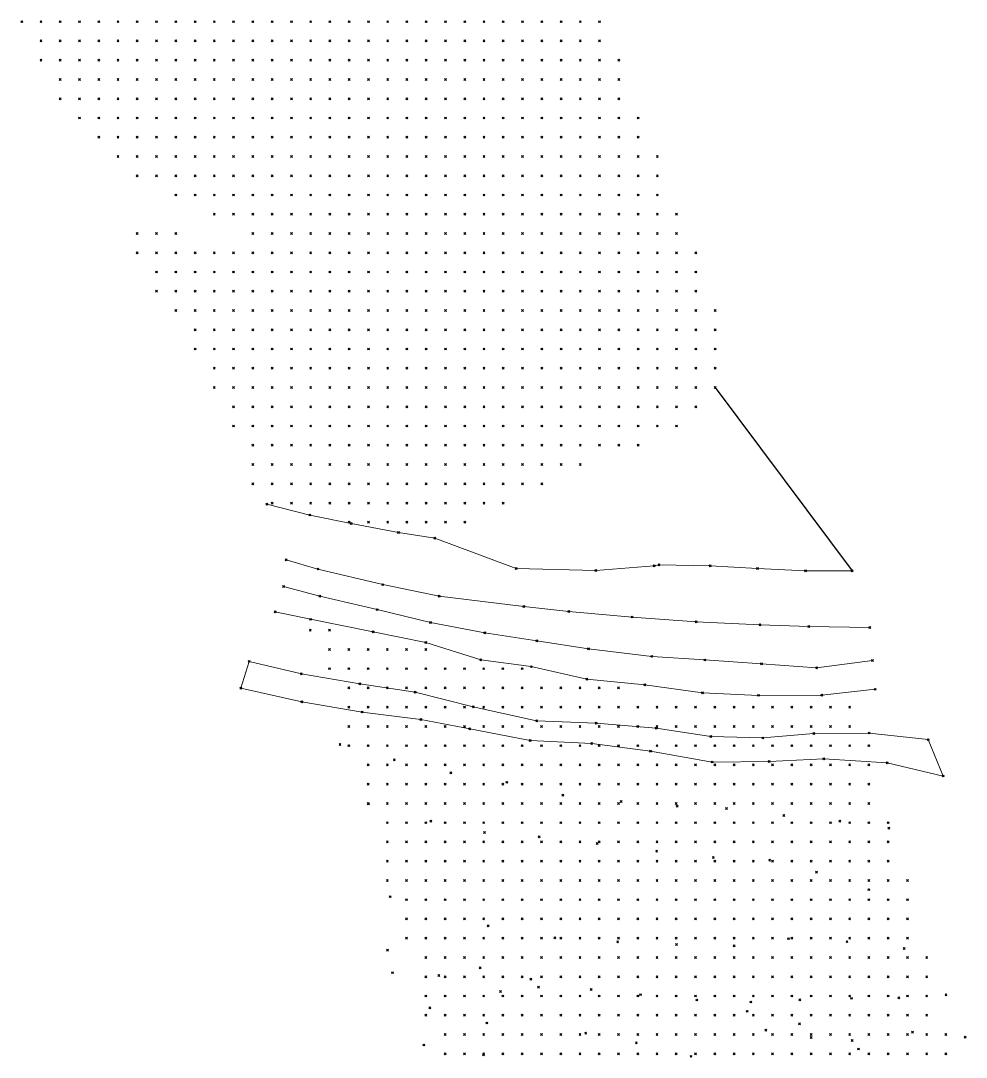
# Model space of a CAD drawing. Header units: metres. Extents: x 441556 to 446409, y 432338 to 461058.
# Drawn here: x 444629.3 to 444776.6, y 444703.2 to 444864.7 of the extents above; entities that cross this region are included whole.
import ezdxf

# ---------------------------------------------------------------- set-up
doc = ezdxf.new("R2010")
doc.units = ezdxf.units.M
doc.header["$MEASUREMENT"] = 0
doc.header["$PDMODE"] = 35
doc.header["$PDSIZE"] = 0.15
for name, color, linetype, lineweight in [('DTM-BRE-RevN_GRP_DRUM DE PIATRA', 2, 'Continuous', 0), ('DTM-BRE-RevN_GRP_ZID SPRIJIN JOS', 2, 'Continuous', 0), ('DTM-BRE-RevN_GRP_ZID SPRIJIN SUS', 2, 'Continuous', 0), ('DTM-BRE-RevN_YP_RevL', 1, 'Continuous', 0), ('DTM-BRE-RevN_YP_RevN', 1, 'Continuous', 30), ('DTM-NOK-RevN_bathymetry', 6, 'Continuous', 0), ('DTM-NOK-RevN_LIDAR_co_lidar', 91, 'Continuous', 0), ('DTM-NOK-RevN_RTK', 32, 'Continuous', 0)]:
    doc.layers.add(name, color=color, linetype=linetype, lineweight=lineweight)

msp = doc.modelspace()

# ---------------------------------------------------------------- linework, layer by layer
at = {"layer": 'DTM-BRE-RevN_GRP_DRUM DE PIATRA'}
for p, q in [((444675.906, 444775.035, 339.578), (444670.257, 444776.54, 339.595)), ((444684.832, 444772.923, 339.558), (444675.906, 444775.035, 339.578)), ((444668.93, 444772.572, 339.631), (444674.443, 444771.416, 339.609)), ((444693.128, 444770.931, 339.529), (444684.832, 444772.923, 339.558)), ((444674.443, 444771.416, 339.609), (444684.197, 444769.461, 339.555)), ((444701.58, 444769.319, 339.511), (444693.128, 444770.931, 339.529)), ((444684.197, 444769.461, 339.555), (444692.424, 444767.789, 339.534)), ((444709.683, 444768.071, 339.485), (444701.58, 444769.319, 339.511)), ((444692.424, 444767.789, 339.534), (444700.946, 444765.11, 339.518)), ((444717.753, 444766.827, 339.49), (444709.683, 444768.071, 339.485)), ((444727.602, 444765.648, 339.535), (444717.753, 444766.827, 339.49)), ((444700.946, 444765.11, 339.518), (444708.83, 444764.046, 339.491)), ((444735.862, 444765.082, 339.592), (444727.602, 444765.648, 339.535)), ((444744.666, 444764.498, 339.582), (444735.862, 444765.082, 339.592)), ((444753.261, 444763.862, 339.604), (444744.666, 444764.498, 339.582)), ((444761.936, 444764.998, 339.632), (444753.261, 444763.862, 339.604)), ((444708.83, 444764.046, 339.491), (444717.462, 444762.107, 339.463)), ((444717.462, 444762.107, 339.463), (444726.494, 444761.211, 339.499)), ((444726.494, 444761.211, 339.499), (444735.468, 444759.978, 339.58)), ((444735.468, 444759.978, 339.58), (444744.191, 444759.575, 339.65)), ((444754.05, 444759.602, 339.646), (444762.38, 444760.515, 339.694)), ((444744.191, 444759.575, 339.65), (444754.05, 444759.602, 339.646))]:
    msp.add_line(p, q, dxfattribs=at)
at = {"layer": 'DTM-BRE-RevN_GRP_ZID SPRIJIN JOS'}
for p, q in [((444674.344, 444787.668, 335.375), (444667.645, 444789.348, 335.341)), ((444680.786, 444786.324, 335.36), (444674.344, 444787.668, 335.375)), ((444688.15, 444784.947, 335.348), (444680.786, 444786.324, 335.36)), ((444693.825, 444784.051, 335.266), (444688.15, 444784.947, 335.348)), ((444706.459, 444779.347, 336.673), (444693.825, 444784.051, 335.266)), ((444718.874, 444779.026, 336.167), (444706.459, 444779.347, 336.673)), ((444727.963, 444779.73, 335.425), (444718.874, 444779.026, 336.167)), ((444728.715, 444779.916, 335.427), (444727.963, 444779.73, 335.425)), ((444736.663, 444779.731, 335.31), (444728.715, 444779.916, 335.427)), ((444744.063, 444779.354, 335.311), (444736.663, 444779.731, 335.31)), ((444751.519, 444778.989, 335.316), (444744.063, 444779.354, 335.311)), ((444758.803, 444778.985, 335.313), (444751.519, 444778.989, 335.316))]:
    msp.add_line(p, q, dxfattribs=at)
at = {"layer": 'DTM-BRE-RevN_GRP_ZID SPRIJIN SUS'}
for p, q in [((444670.656, 444780.696, 339.477), (444675.614, 444779.254, 339.526)), ((444675.614, 444779.254, 339.526), (444685.685, 444776.818, 339.507)), ((444685.685, 444776.818, 339.507), (444694.485, 444775.036, 339.527)), ((444694.485, 444775.036, 339.527), (444707.649, 444773.412, 339.562)), ((444707.649, 444773.412, 339.562), (444714.691, 444772.653, 339.651)), ((444714.691, 444772.653, 339.651), (444724.527, 444771.777, 339.674)), ((444724.527, 444771.777, 339.674), (444734.506, 444771.034, 339.691)), ((444734.506, 444771.034, 339.691), (444744.439, 444770.565, 339.706)), ((444744.439, 444770.565, 339.706), (444752.04, 444770.279, 339.705)), ((444752.04, 444770.279, 339.705), (444761.523, 444770.138, 339.651))]:
    msp.add_line(p, q, dxfattribs=at)
at = {"layer": 'DTM-BRE-RevN_YP_RevL'}
for p, q in [((444664.907, 444764.868, 339.66), (444663.601, 444760.678, 337.665)), ((444673.023, 444762.913, 339.701), (444664.907, 444764.868, 339.66)), ((444682.136, 444761.358, 339.662), (444673.023, 444762.913, 339.701)), ((444690.743, 444760.08, 339.604), (444682.136, 444761.358, 339.662)), ((444663.601, 444760.678, 337.665), (444673.11, 444758.549, 337.642)), ((444699.796, 444757.797, 339.489), (444690.743, 444760.08, 339.604)), ((444673.11, 444758.549, 337.642), (444682.499, 444756.979, 337.851)), ((444682.499, 444756.979, 337.851), (444691.615, 444755.799, 337.846)), ((444709.662, 444755.588, 339.535), (444699.796, 444757.797, 339.489)), ((444691.615, 444755.799, 337.846), (444699.232, 444754.363, 337.943)), ((444718.919, 444755.255, 339.424), (444709.662, 444755.588, 339.535)), ((444728.275, 444754.469, 339.545), (444718.919, 444755.255, 339.424)), ((444699.232, 444754.363, 337.943), (444708.663, 444752.542, 337.971)), ((444736.778, 444753.16, 339.565), (444728.275, 444754.469, 339.545)), ((444744.873, 444752.932, 339.65), (444736.778, 444753.16, 339.565)), ((444752.837, 444753.612, 339.769), (444744.873, 444752.932, 339.65)), ((444761.454, 444753.703, 339.741), (444752.837, 444753.612, 339.769)), ((444770.621, 444752.673, 339.867), (444761.454, 444753.703, 339.741)), ((444708.663, 444752.542, 337.971), (444718.232, 444752.081, 338.069)), ((444718.232, 444752.081, 338.069), (444727.374, 444750.882, 337.876)), ((444772.972, 444747.009, 337.533), (444770.621, 444752.673, 339.867)), ((444727.374, 444750.882, 337.876), (444736.974, 444749.185, 337.856)), ((444736.974, 444749.185, 337.856), (444745.866, 444749.271, 337.832)), ((444745.866, 444749.271, 337.832), (444754.385, 444749.666, 337.935)), ((444754.385, 444749.666, 337.935), (444764.219, 444749.052, 337.756)), ((444764.219, 444749.052, 337.756), (444772.972, 444747.009, 337.533))]:
    msp.add_line(p, q, dxfattribs=at)
at = {"layer": 'DTM-BRE-RevN_YP_RevN'}
msp.add_polyline3d([(444737.455, 444807.528, 335.505), (444758.803, 444778.985, 335.313)], dxfattribs=at)
at = {"layer": 'DTM-NOK-RevN_bathymetry'}
for p in [(444629.478, 444864.516, 335.355), (444632.477, 444864.516, 335.275), (444635.477, 444864.516, 335.184), (444638.476, 444864.516, 335.094), (444641.475, 444864.516, 334.997), (444644.475, 444864.516, 334.907), (444647.474, 444864.516, 334.812), (444650.473, 444864.516, 334.721), (444653.473, 444864.516, 334.615), (444656.472, 444864.516, 334.539), (444659.471, 444864.516, 334.486), (444662.471, 444864.516, 334.43), (444665.47, 444864.516, 334.412), (444668.47, 444864.516, 334.421), (444671.469, 444864.516, 334.369), (444674.468, 444864.516, 334.35), (444677.468, 444864.516, 334.34), (444680.467, 444864.516, 334.331), (444683.466, 444864.516, 334.302), (444686.466, 444864.516, 334.291), (444689.465, 444864.516, 334.31), (444692.464, 444864.516, 334.285), (444695.464, 444864.516, 334.27), (444698.463, 444864.516, 334.347), (444701.463, 444864.516, 334.508), (444704.462, 444864.516, 334.555), (444707.461, 444864.516, 334.655), (444710.461, 444864.516, 334.745), (444713.46, 444864.516, 334.854), (444716.459, 444864.516, 334.964), (444719.459, 444864.516, 335.07), (444632.477, 444861.516, 335.395), (444635.477, 444861.516, 335.3), (444638.476, 444861.516, 335.21), (444641.475, 444861.516, 335.114), (444644.475, 444861.516, 335.024), (444647.474, 444861.516, 334.929), (444650.473, 444861.516, 334.837), (444653.473, 444861.516, 334.737), (444656.472, 444861.516, 334.655), (444659.471, 444861.516, 334.621), (444662.471, 444861.516, 334.526), (444665.47, 444861.516, 334.488), (444668.47, 444861.516, 334.423), (444671.469, 444861.516, 334.382), (444674.468, 444861.516, 334.37), (444677.468, 444861.516, 334.385), (444680.467, 444861.516, 334.343), (444683.466, 444861.516, 334.329), (444686.466, 444861.516, 334.308), (444689.465, 444861.516, 334.305), (444692.464, 444861.516, 334.294), (444695.464, 444861.516, 334.276), (444698.463, 444861.516, 334.307), (444701.463, 444861.516, 334.274), (444704.462, 444861.516, 334.331), (444707.461, 444861.516, 334.428), (444710.461, 444861.516, 334.522), (444713.46, 444861.516, 334.632), (444716.459, 444861.516, 334.742), (444719.459, 444861.516, 334.845), (444632.477, 444858.517, 335.52), (444635.477, 444858.517, 335.425), (444638.476, 444858.517, 335.335), (444641.475, 444858.517, 335.238), (444644.475, 444858.517, 335.148), (444647.474, 444858.517, 335.053), (444650.473, 444858.517, 334.96), (444653.473, 444858.517, 334.87), (444656.472, 444858.517, 334.801), (444659.471, 444858.517, 334.74), (444662.471, 444858.517, 334.681), (444665.47, 444858.517, 334.586), (444668.47, 444858.517, 334.487), (444671.469, 444858.517, 334.452), (444674.468, 444858.517, 334.391), (444677.468, 444858.517, 334.407), (444680.467, 444858.517, 334.365), (444683.466, 444858.517, 334.351), (444686.466, 444858.517, 334.346), (444689.465, 444858.517, 334.32), (444692.464, 444858.517, 334.301), (444695.464, 444858.517, 334.29), (444698.463, 444858.517, 334.307), (444701.463, 444858.517, 334.315), (444704.462, 444858.517, 334.331), (444707.461, 444858.517, 334.336), (444710.461, 444858.517, 334.362), (444713.46, 444858.517, 334.405), (444716.459, 444858.517, 334.516), (444719.459, 444858.517, 334.601), (444722.458, 444858.517, 334.748), (444635.477, 444855.517, 335.541), (444638.476, 444855.517, 335.451), (444641.475, 444855.517, 335.355), (444644.475, 444855.517, 335.265), (444647.474, 444855.517, 335.17), (444650.473, 444855.517, 335.076), (444653.473, 444855.517, 334.988), (444656.472, 444855.517, 334.936), (444659.471, 444855.517, 334.871), (444662.471, 444855.517, 334.782), (444665.47, 444855.517, 334.687), (444668.47, 444855.517, 334.621), (444671.469, 444855.517, 334.583), (444674.468, 444855.517, 334.483), (444677.468, 444855.517, 334.405), (444680.467, 444855.517, 334.385), (444683.466, 444855.517, 334.352), (444686.466, 444855.517, 334.353), (444689.465, 444855.517, 334.336), (444692.464, 444855.517, 334.292), (444695.464, 444855.517, 334.312), (444698.463, 444855.517, 334.304), (444701.463, 444855.517, 334.316), (444704.462, 444855.517, 334.313), (444707.461, 444855.517, 334.337), (444710.461, 444855.517, 334.347), (444713.46, 444855.517, 334.399), (444716.459, 444855.517, 334.452), (444719.459, 444855.517, 334.529), (444722.458, 444855.517, 334.556), (444635.477, 444852.518, 335.66), (444638.476, 444852.518, 335.57), (444641.475, 444852.518, 335.474), (444644.475, 444852.518, 335.384), (444647.474, 444852.518, 335.289), (444650.473, 444852.518, 335.194), (444653.473, 444852.518, 335.111), (444656.472, 444852.518, 335.048), (444659.471, 444852.518, 334.988), (444662.471, 444852.518, 334.885), (444665.47, 444852.518, 334.823), (444668.47, 444852.518, 334.758), (444671.469, 444852.518, 334.706), (444674.468, 444852.518, 334.636), (444677.468, 444852.518, 334.554), (444680.467, 444852.518, 334.443), (444683.466, 444852.518, 334.365), (444686.466, 444852.518, 334.354), (444689.465, 444852.518, 334.336), (444692.464, 444852.518, 334.313), (444695.464, 444852.518, 334.32), (444698.463, 444852.518, 334.326), (444701.463, 444852.518, 334.321), (444704.462, 444852.518, 334.318), (444707.461, 444852.518, 334.339), (444710.461, 444852.518, 334.355), (444713.46, 444852.518, 334.419), (444716.459, 444852.518, 334.449), (444719.459, 444852.518, 334.539), (444722.458, 444852.518, 334.513), (444638.476, 444849.519, 335.692), (444641.475, 444849.519, 335.596), (444644.475, 444849.519, 335.506), (444647.474, 444849.519, 335.411), (444650.473, 444849.519, 335.316), (444653.473, 444849.519, 335.251), (444656.472, 444849.519, 335.183), (444659.471, 444849.519, 335.091), (444662.471, 444849.519, 335.025), (444665.47, 444849.519, 334.963), (444668.47, 444849.519, 334.9), (444671.469, 444849.519, 334.829), (444674.468, 444849.519, 334.766), (444677.468, 444849.519, 334.663), (444680.467, 444849.519, 334.568), (444683.466, 444849.519, 334.476), (444686.466, 444849.519, 334.372), (444689.465, 444849.519, 334.304), (444692.464, 444849.519, 334.329), (444695.464, 444849.519, 334.336), (444698.463, 444849.519, 334.317), (444701.463, 444849.519, 334.302), (444704.462, 444849.519, 334.328), (444707.461, 444849.519, 334.319), (444710.461, 444849.519, 334.338), (444713.46, 444849.519, 334.396), (444716.459, 444849.519, 334.477), (444719.459, 444849.519, 334.488), (444722.458, 444849.519, 334.472), (444725.457, 444849.519, 334.466), (444641.475, 444846.519, 335.71), (444644.475, 444846.519, 335.624), (444647.474, 444846.519, 335.529), (444650.473, 444846.519, 335.437), (444653.473, 444846.519, 335.372), (444656.472, 444846.519, 335.288), (444659.471, 444846.519, 335.226), (444662.471, 444846.519, 335.16), (444665.47, 444846.519, 335.098), (444668.47, 444846.519, 335.038), (444671.469, 444846.519, 334.964), (444674.468, 444846.519, 334.891), (444677.468, 444846.519, 334.788), (444680.467, 444846.519, 334.69), (444683.466, 444846.519, 334.585), (444686.466, 444846.519, 334.534), (444689.465, 444846.519, 334.467), (444692.464, 444846.519, 334.338), (444695.464, 444846.519, 334.305), (444698.463, 444846.519, 334.308), (444701.463, 444846.519, 334.301), (444704.462, 444846.519, 334.319), (444707.461, 444846.519, 334.31), (444710.461, 444846.519, 334.347), (444713.46, 444846.519, 334.412), (444716.459, 444846.519, 334.429), (444719.459, 444846.519, 334.439), (444722.458, 444846.519, 334.433), (444725.457, 444846.519, 334.418), (444644.475, 444843.52, 335.724), (444647.474, 444843.52, 335.652), (444650.473, 444843.52, 335.567), (444653.473, 444843.52, 335.493), (444656.472, 444843.52, 335.43), (444659.471, 444843.52, 335.368), (444662.471, 444843.52, 335.301), (444665.47, 444843.52, 335.239), (444668.47, 444843.52, 335.182), (444671.469, 444843.52, 335.113), (444674.468, 444843.52, 335.01), (444677.468, 444843.52, 334.918), (444680.467, 444843.52, 334.806), (444683.466, 444843.52, 334.702), (444686.466, 444843.52, 334.69), (444689.465, 444843.52, 334.499), (444692.464, 444843.52, 334.402), (444695.464, 444843.52, 334.313), (444698.463, 444843.52, 334.298), (444701.463, 444843.52, 334.318), (444704.462, 444843.52, 334.297), (444707.461, 444843.52, 334.291), (444710.461, 444843.52, 334.339), (444713.46, 444843.52, 334.367), (444716.459, 444843.52, 334.377), (444719.459, 444843.52, 334.388), (444722.458, 444843.52, 334.392), (444725.457, 444843.52, 334.372), (444728.457, 444843.52, 334.34), (444647.474, 444840.521, 335.723), (444650.473, 444840.521, 335.691), (444653.473, 444840.521, 335.627), (444656.472, 444840.521, 335.563), (444659.471, 444840.521, 335.501), (444662.471, 444840.521, 335.435), (444665.47, 444840.521, 335.373), (444668.47, 444840.521, 335.311), (444671.469, 444840.521, 335.234), (444674.468, 444840.521, 335.133), (444677.468, 444840.521, 335.027), (444680.467, 444840.521, 334.915), (444683.466, 444840.521, 334.889), (444686.466, 444840.521, 334.725), (444689.465, 444840.521, 334.614), (444692.464, 444840.521, 334.494), (444695.464, 444840.521, 334.378), (444698.463, 444840.521, 334.251), (444701.463, 444840.521, 334.304), (444704.462, 444840.521, 334.272), (444707.461, 444840.521, 334.281), (444710.461, 444840.521, 334.307), (444713.46, 444840.521, 334.318), (444716.459, 444840.521, 334.329), (444719.459, 444840.521, 334.34), (444722.458, 444840.521, 334.352), (444725.457, 444840.521, 334.331), (444728.457, 444840.521, 334.278), (444653.473, 444837.521, 335.723), (444656.472, 444837.521, 335.706), (444659.471, 444837.521, 335.644), (444662.471, 444837.521, 335.578), (444665.47, 444837.521, 335.516), (444668.47, 444837.521, 335.449), (444671.469, 444837.521, 335.361), (444674.468, 444837.521, 335.249), (444677.468, 444837.521, 335.144), (444680.467, 444837.521, 335.059), (444683.466, 444837.521, 334.949), (444686.466, 444837.521, 334.837), (444689.465, 444837.521, 334.713), (444692.464, 444837.521, 334.581), (444695.464, 444837.521, 334.426), (444698.463, 444837.521, 334.299), (444701.463, 444837.521, 334.277), (444704.462, 444837.521, 334.25), (444707.461, 444837.521, 334.245), (444710.461, 444837.521, 334.256), (444713.46, 444837.521, 334.267), (444716.459, 444837.521, 334.278), (444719.459, 444837.521, 334.288), (444722.458, 444837.521, 334.309), (444725.457, 444837.521, 334.288), (444728.457, 444837.521, 334.214), (444659.471, 444834.522, 335.719), (444662.471, 444834.522, 335.709), (444665.47, 444834.522, 335.649), (444668.47, 444834.522, 335.574), (444671.469, 444834.522, 335.47), (444674.468, 444834.522, 335.358), (444677.468, 444834.522, 335.252), (444680.467, 444834.522, 335.168), (444683.466, 444834.522, 335.047), (444686.466, 444834.522, 334.927), (444689.465, 444834.522, 334.775), (444692.464, 444834.522, 334.626), (444695.464, 444834.522, 334.47), (444698.463, 444834.522, 334.343), (444701.463, 444834.522, 334.306), (444704.462, 444834.522, 334.302), (444707.461, 444834.522, 334.29), (444710.461, 444834.522, 334.251), (444713.46, 444834.522, 334.22), (444716.459, 444834.522, 334.229), (444719.459, 444834.522, 334.24), (444722.458, 444834.522, 334.268), (444725.457, 444834.522, 334.243), (444728.457, 444834.522, 334.175), (444731.456, 444834.522, 334.17), (444647.474, 444831.523, 335.716), (444650.473, 444831.523, 335.696), (444653.473, 444831.523, 335.684), (444665.47, 444831.523, 335.713), (444668.47, 444831.523, 335.689), (444671.469, 444831.523, 335.585), (444674.468, 444831.523, 335.473), (444677.468, 444831.523, 335.393), (444680.467, 444831.523, 335.259), (444683.466, 444831.523, 335.126), (444686.466, 444831.523, 334.976), (444689.465, 444831.523, 334.822), (444692.464, 444831.523, 334.673), (444695.464, 444831.523, 334.517), (444698.463, 444831.523, 334.386), (444701.463, 444831.523, 334.351), (444704.462, 444831.523, 334.34), (444707.461, 444831.523, 334.43), (444710.461, 444831.523, 334.39), (444713.46, 444831.523, 334.346), (444716.459, 444831.523, 334.3), (444719.459, 444831.523, 334.249), (444722.458, 444831.523, 334.261), (444725.457, 444831.523, 334.246), (444728.457, 444831.523, 334.29), (444731.456, 444831.523, 334.346), (444647.474, 444828.523, 335.242), (444650.473, 444828.523, 335.351), (444653.473, 444828.523, 335.466), (444656.472, 444828.523, 335.638), (444659.471, 444828.523, 335.718), (444662.471, 444828.523, 335.695), (444665.47, 444828.523, 335.693), (444668.47, 444828.523, 335.701), (444671.469, 444828.523, 335.695), (444674.468, 444828.523, 335.585), (444677.468, 444828.523, 335.474), (444680.467, 444828.523, 335.319), (444683.466, 444828.523, 335.171), (444686.466, 444828.523, 335.021), (444689.465, 444828.523, 334.867), (444692.464, 444828.523, 334.718), (444695.464, 444828.523, 334.563), (444698.463, 444828.523, 334.43), (444701.463, 444828.523, 334.394), (444704.462, 444828.523, 334.383), (444707.461, 444828.523, 334.342), (444710.461, 444828.523, 334.332), (444713.46, 444828.523, 334.364), (444716.459, 444828.523, 334.334), (444719.459, 444828.523, 334.298), (444722.458, 444828.523, 334.287), (444725.457, 444828.523, 334.375), (444728.457, 444828.523, 334.431), (444731.456, 444828.523, 334.483), (444734.456, 444828.523, 334.486), (444650.473, 444825.524, 334.585), (444653.473, 444825.524, 334.689), (444656.472, 444825.524, 334.891), (444659.471, 444825.524, 335.1), (444662.471, 444825.524, 335.322), (444665.47, 444825.524, 335.572), (444668.47, 444825.524, 335.713), (444671.469, 444825.524, 335.708), (444674.468, 444825.524, 335.625), (444677.468, 444825.524, 335.522), (444680.467, 444825.524, 335.365), (444683.466, 444825.524, 335.218), (444686.466, 444825.524, 335.068), (444689.465, 444825.524, 334.914), (444692.464, 444825.524, 334.765), (444695.464, 444825.524, 334.609), (444698.463, 444825.524, 334.475), (444701.463, 444825.524, 334.439), (444704.462, 444825.524, 334.446), (444707.461, 444825.524, 334.416), (444710.461, 444825.524, 334.401), (444713.46, 444825.524, 334.392), (444716.459, 444825.524, 334.362), (444719.459, 444825.524, 334.396), (444722.458, 444825.524, 334.467), (444725.457, 444825.524, 334.519), (444728.457, 444825.524, 334.574), (444731.456, 444825.524, 334.626), (444734.456, 444825.524, 334.635), (444650.473, 444822.524, 333.814), (444653.473, 444822.524, 333.939), (444656.472, 444822.524, 334.151), (444659.471, 444822.524, 334.359), (444662.471, 444822.524, 334.613), (444665.47, 444822.524, 334.933), (444668.47, 444822.524, 335.225), (444671.469, 444822.524, 335.494), (444674.468, 444822.524, 335.257), (444677.468, 444822.524, 335.065), (444680.467, 444822.524, 335.195), (444683.466, 444822.524, 335.25), (444686.466, 444822.524, 335.113), (444689.465, 444822.524, 334.959), (444692.464, 444822.524, 334.811), (444695.464, 444822.524, 334.655), (444698.463, 444822.524, 334.518), (444701.463, 444822.524, 334.489), (444704.462, 444822.524, 334.585), (444707.461, 444822.524, 334.666), (444710.461, 444822.524, 334.494), (444713.46, 444822.524, 334.484), (444716.459, 444822.524, 334.511), (444719.459, 444822.524, 334.545), (444722.458, 444822.524, 334.608), (444725.457, 444822.524, 334.66), (444728.457, 444822.524, 334.715), (444731.456, 444822.524, 334.767), (444734.456, 444822.524, 334.781), (444653.473, 444819.525, 333.201), (444656.472, 444819.525, 333.427), (444659.471, 444819.525, 333.631), (444662.471, 444819.525, 334.045), (444665.47, 444819.525, 334.31), (444668.47, 444819.525, 334.601), (444671.469, 444819.525, 334.769), (444674.468, 444819.525, 334.903), (444677.468, 444819.525, 334.564), (444680.467, 444819.525, 334.496), (444683.466, 444819.525, 334.629), (444686.466, 444819.525, 334.741), (444689.465, 444819.525, 334.855), (444692.464, 444819.525, 334.855), (444695.464, 444819.525, 334.7), (444698.463, 444819.525, 334.561), (444701.463, 444819.525, 334.561), (444704.462, 444819.525, 334.556), (444707.461, 444819.525, 334.696), (444710.461, 444819.525, 334.606), (444713.46, 444819.525, 334.472), (444716.459, 444819.525, 334.653), (444719.459, 444819.525, 334.689), (444722.458, 444819.525, 334.746), (444725.457, 444819.525, 334.798), (444728.457, 444819.525, 334.853), (444731.456, 444819.525, 334.905), (444734.456, 444819.525, 334.924), (444737.455, 444819.525, 335.006), (444656.472, 444816.526, 332.64), (444659.471, 444816.526, 332.992), (444662.471, 444816.526, 333.422), (444665.47, 444816.526, 333.643), (444668.47, 444816.526, 333.877), (444671.469, 444816.526, 333.983), (444674.468, 444816.526, 334.189), (444677.468, 444816.526, 334.16), (444680.467, 444816.526, 333.957), (444683.466, 444816.526, 333.892), (444686.466, 444816.526, 334.005), (444689.465, 444816.526, 334.133), (444692.464, 444816.526, 334.243), (444695.464, 444816.526, 334.384), (444698.463, 444816.526, 334.513), (444701.463, 444816.526, 334.337), (444704.462, 444816.526, 334.544), (444707.461, 444816.526, 334.59), (444710.461, 444816.526, 334.645), (444713.46, 444816.526, 334.57), (444716.459, 444816.526, 334.669), (444719.459, 444816.526, 334.897), (444722.458, 444816.526, 334.881), (444725.457, 444816.526, 334.945), (444728.457, 444816.526, 335), (444731.456, 444816.526, 335.052), (444734.456, 444816.526, 335.076), (444737.455, 444816.526, 335.16), (444656.472, 444813.526, 332.79), (444659.471, 444813.526, 332.805), (444662.471, 444813.526, 332.999), (444665.47, 444813.526, 333.106), (444668.47, 444813.526, 333.144), (444671.469, 444813.526, 333.259), (444674.468, 444813.526, 333.494), (444677.468, 444813.526, 333.555), (444680.467, 444813.526, 333.477), (444683.466, 444813.526, 333.392), (444686.466, 444813.526, 333.355), (444689.465, 444813.526, 333.506), (444692.464, 444813.526, 333.822), (444695.464, 444813.526, 334.111), (444698.463, 444813.526, 334.254), (444701.463, 444813.526, 334.151), (444704.462, 444813.526, 334.201), (444707.461, 444813.526, 334.501), (444710.461, 444813.526, 334.615), (444713.46, 444813.526, 334.74), (444716.459, 444813.526, 334.819), (444719.459, 444813.526, 335.053), (444722.458, 444813.526, 335.075), (444725.457, 444813.526, 335.064), (444728.457, 444813.526, 335.138), (444731.456, 444813.526, 335.19), (444734.456, 444813.526, 335.219), (444737.455, 444813.526, 335.274), (444659.471, 444810.527, 333.007), (444662.471, 444810.527, 333.154), (444665.47, 444810.527, 333.179), (444668.47, 444810.527, 333.147), (444671.469, 444810.527, 333.145), (444674.468, 444810.527, 333.188), (444677.468, 444810.527, 333.256), (444680.467, 444810.527, 333.248), (444683.466, 444810.527, 333.205), (444686.466, 444810.527, 333.202), (444689.465, 444810.527, 333.376), (444692.464, 444810.527, 333.579), (444695.464, 444810.527, 333.787), (444698.463, 444810.527, 333.809), (444701.463, 444810.527, 333.908), (444704.462, 444810.527, 333.823), (444707.461, 444810.527, 334.082), (444710.461, 444810.527, 334.42), (444713.46, 444810.527, 334.771), (444716.459, 444810.527, 334.991), (444719.459, 444810.527, 335.086), (444722.458, 444810.527, 335.251), (444725.457, 444810.527, 335.276), (444728.457, 444810.527, 335.277), (444731.456, 444810.527, 335.337), (444734.456, 444810.527, 335.374), (444737.455, 444810.527, 335.394), (444659.471, 444807.528, 333.175), (444662.471, 444807.528, 333.226), (444665.47, 444807.528, 333.239), (444668.47, 444807.528, 333.167), (444671.469, 444807.528, 333.174), (444674.468, 444807.528, 333.315), (444677.468, 444807.528, 333.342), (444680.467, 444807.528, 333.198), (444683.466, 444807.528, 333.151), (444686.466, 444807.528, 333.075), (444689.465, 444807.528, 333.254), (444692.464, 444807.528, 333.379), (444695.464, 444807.528, 333.583), (444698.463, 444807.528, 333.55), (444701.463, 444807.528, 333.514), (444704.462, 444807.528, 333.599), (444707.461, 444807.528, 333.502), (444710.461, 444807.528, 333.814), (444713.46, 444807.528, 334.438), (444716.459, 444807.528, 334.994), (444719.459, 444807.528, 335.24), (444722.458, 444807.528, 335.393), (444725.457, 444807.528, 335.428), (444728.457, 444807.528, 335.455), (444731.456, 444807.528, 335.474), (444734.456, 444807.528, 335.52), (444737.455, 444807.528, 335.505), (444662.471, 444804.528, 333.289), (444665.47, 444804.528, 333.302), (444668.47, 444804.528, 333.187), (444671.469, 444804.528, 333.247), (444674.468, 444804.528, 333.452), (444677.468, 444804.528, 333.352), (444680.467, 444804.528, 333.135), (444683.466, 444804.528, 333.097), (444686.466, 444804.528, 332.947), (444689.465, 444804.528, 333.115), (444692.464, 444804.528, 333.273), (444695.464, 444804.528, 333.372), (444698.463, 444804.528, 333.319), (444701.463, 444804.528, 333.204), (444704.462, 444804.528, 333.133), (444707.461, 444804.528, 333.28), (444710.461, 444804.528, 333.629), (444713.46, 444804.528, 334.043), (444716.459, 444804.528, 334.494), (444719.459, 444804.528, 335.046), (444722.458, 444804.528, 335.496), (444725.457, 444804.528, 335.591), (444728.457, 444804.528, 335.618), (444731.456, 444804.528, 335.643), (444734.456, 444804.528, 335.668), (444662.471, 444801.529, 333.372), (444665.47, 444801.529, 333.353), (444668.47, 444801.529, 333.261), (444671.469, 444801.529, 333.259), (444674.468, 444801.529, 333.582), (444677.468, 444801.529, 333.357), (444680.467, 444801.529, 333.09), (444683.466, 444801.529, 333.044), (444686.466, 444801.529, 332.86), (444689.465, 444801.529, 332.985), (444692.464, 444801.529, 333.214), (444695.464, 444801.529, 333.214), (444698.463, 444801.529, 333.152), (444701.463, 444801.529, 333.144), (444704.462, 444801.529, 333.472), (444707.461, 444801.529, 333.858), (444710.461, 444801.529, 334.217), (444713.46, 444801.529, 334.544), (444716.459, 444801.529, 334.865), (444719.459, 444801.529, 335.178), (444722.458, 444801.529, 335.513), (444725.457, 444801.529, 335.723), (444728.457, 444801.529, 335.724), (444731.456, 444801.529, 335.724), (444665.47, 444798.53, 333.382), (444668.47, 444798.53, 333.503), (444671.469, 444798.53, 333.377), (444674.468, 444798.53, 333.698), (444677.468, 444798.53, 333.361), (444680.467, 444798.53, 333.035), (444683.466, 444798.53, 332.99), (444686.466, 444798.53, 332.813), (444689.465, 444798.53, 332.856), (444692.464, 444798.53, 333.179), (444695.464, 444798.53, 333.025), (444698.463, 444798.53, 333.353), (444701.463, 444798.53, 333.763), (444704.462, 444798.53, 334.108), (444707.461, 444798.53, 334.445), (444710.461, 444798.53, 334.826), (444713.46, 444798.53, 335.153), (444716.459, 444798.53, 335.474), (444719.459, 444798.53, 335.721), (444722.458, 444798.53, 335.724), (444725.457, 444798.53, 335.724), (444665.47, 444795.53, 334.142), (444668.47, 444795.53, 334.046), (444671.469, 444795.53, 333.785), (444674.468, 444795.53, 333.428), (444677.468, 444795.53, 333.459), (444680.467, 444795.53, 333.405), (444683.466, 444795.53, 333.11), (444686.466, 444795.53, 333.008), (444689.465, 444795.53, 332.947), (444692.464, 444795.53, 333.202), (444695.464, 444795.53, 333.641), (444698.463, 444795.53, 333.989), (444701.463, 444795.53, 334.364), (444704.462, 444795.53, 334.746), (444707.461, 444795.53, 335.132), (444710.461, 444795.53, 335.477), (444713.46, 444795.53, 335.717), (444716.459, 444795.53, 335.723), (444665.47, 444792.531, 335.055), (444668.47, 444792.531, 334.835), (444671.469, 444792.531, 334.629), (444674.468, 444792.531, 334.274), (444677.468, 444792.531, 334.182), (444680.467, 444792.531, 334.108), (444683.466, 444792.531, 333.965), (444686.466, 444792.531, 333.791), (444689.465, 444792.531, 333.661), (444692.464, 444792.531, 333.952), (444695.464, 444792.531, 334.346), (444698.463, 444792.531, 334.694), (444701.463, 444792.531, 335.067), (444704.462, 444792.531, 335.416), (444707.461, 444792.531, 335.707), (444710.461, 444792.531, 335.724), (444668.47, 444789.531, 335.656), (444671.469, 444789.531, 335.542), (444674.468, 444789.531, 335.322), (444677.468, 444789.531, 335.116), (444680.467, 444789.531, 334.981), (444683.466, 444789.531, 334.807), (444686.466, 444789.531, 334.631), (444689.465, 444789.531, 334.463), (444692.464, 444789.531, 334.73), (444695.464, 444789.531, 335.1), (444698.463, 444789.531, 335.448), (444701.463, 444789.531, 335.719), (444704.462, 444789.531, 335.713), (444680.467, 444786.532, 335.677), (444683.466, 444786.532, 335.582), (444686.466, 444786.532, 335.417), (444689.465, 444786.532, 335.235), (444692.464, 444786.532, 335.437), (444695.464, 444786.532, 335.712), (444698.463, 444786.532, 335.7)]:
    msp.add_point(p, dxfattribs=at)
at = {"layer": 'DTM-NOK-RevN_LIDAR_co_lidar'}
for p in [(444674.415, 444769.731, 339.576), (444677.414, 444769.731, 339.544), (444677.414, 444766.731, 339.509), (444680.413, 444766.731, 339.484), (444683.413, 444766.731, 339.479), (444686.412, 444766.731, 339.477), (444689.411, 444766.731, 339.438), (444692.411, 444766.731, 339.436), (444677.414, 444763.732, 339.461), (444680.413, 444763.732, 339.477), (444683.413, 444763.732, 339.448), (444686.412, 444763.732, 339.441), (444689.411, 444763.732, 339.397), (444692.411, 444763.732, 339.426), (444695.41, 444763.732, 339.386), (444698.409, 444763.732, 339.367), (444701.409, 444763.732, 339.351), (444704.408, 444763.732, 339.341), (444707.407, 444763.732, 339.323), (444680.413, 444760.733, 339.012), (444683.413, 444760.733, 339.117), (444686.412, 444760.733, 339.15), (444689.411, 444760.733, 339.115), (444692.411, 444760.733, 339.34), (444695.41, 444760.733, 339.321), (444698.409, 444760.733, 339.319), (444701.409, 444760.733, 339.343), (444704.408, 444760.733, 339.34), (444707.407, 444760.733, 339.34), (444710.407, 444760.733, 339.347), (444713.406, 444760.733, 339.345), (444716.406, 444760.733, 339.345), (444719.405, 444760.733, 339.339), (444722.404, 444760.733, 339.334), (444680.413, 444757.733, 338.132), (444683.413, 444757.733, 338.348), (444686.412, 444757.733, 338.409), (444689.411, 444757.733, 338.367), (444692.411, 444757.733, 338.668), (444695.41, 444757.733, 338.726), (444698.409, 444757.733, 338.932), (444701.409, 444757.733, 339.084), (444704.408, 444757.733, 339.201), (444707.407, 444757.733, 339.269), (444710.407, 444757.733, 339.31), (444713.406, 444757.733, 339.319), (444716.406, 444757.733, 339.315), (444719.405, 444757.733, 339.315), (444722.404, 444757.733, 339.32), (444725.404, 444757.733, 339.343), (444728.403, 444757.733, 339.37), (444731.402, 444757.733, 339.376), (444734.402, 444757.733, 339.392), (444737.401, 444757.733, 339.423), (444740.4, 444757.733, 339.445), (444743.4, 444757.733, 339.485), (444746.399, 444757.733, 339.543), (444749.398, 444757.733, 339.554), (444752.398, 444757.733, 339.596), (444755.397, 444757.733, 339.623), (444758.396, 444757.733, 339.645), (444680.413, 444754.734, 337.798), (444683.413, 444754.734, 337.798), (444686.412, 444754.734, 337.724), (444689.411, 444754.734, 337.711), (444692.411, 444754.734, 337.784), (444695.41, 444754.734, 337.914), (444698.409, 444754.734, 338.204), (444701.409, 444754.734, 338.367), (444704.408, 444754.734, 338.579), (444707.407, 444754.734, 338.762), (444710.407, 444754.734, 338.852), (444713.406, 444754.734, 338.885), (444716.406, 444754.734, 338.89), (444719.405, 444754.734, 338.895), (444722.404, 444754.734, 338.915), (444725.404, 444754.734, 339.006), (444728.403, 444754.734, 339.15), (444731.402, 444754.734, 339.193), (444734.402, 444754.734, 339.202), (444737.401, 444754.734, 339.347), (444740.4, 444754.734, 339.406), (444743.4, 444754.734, 339.427), (444746.399, 444754.734, 339.456), (444749.398, 444754.734, 339.425), (444752.398, 444754.734, 339.422), (444755.397, 444754.734, 339.504), (444758.396, 444754.734, 339.489), (444680.413, 444751.735, 337.786), (444683.413, 444751.735, 337.787), (444686.412, 444751.735, 337.644), (444689.411, 444751.735, 337.661), (444692.411, 444751.735, 337.691), (444695.41, 444751.735, 337.752), (444698.409, 444751.735, 337.809), (444701.409, 444751.735, 337.805), (444704.408, 444751.735, 337.84), (444707.407, 444751.735, 337.982), (444710.407, 444751.735, 338.018), (444713.406, 444751.735, 338.055), (444716.406, 444751.735, 338.084), (444719.405, 444751.735, 338.082), (444722.404, 444751.735, 338.082), (444725.404, 444751.735, 338.178), (444728.403, 444751.735, 338.405), (444731.402, 444751.735, 338.518), (444734.402, 444751.735, 338.552), (444737.401, 444751.735, 338.85), (444740.4, 444751.735, 338.949), (444743.4, 444751.735, 338.886), (444746.399, 444751.735, 338.84), (444749.398, 444751.735, 338.773), (444752.398, 444751.735, 338.683), (444755.397, 444751.735, 338.862), (444758.396, 444751.735, 338.732), (444761.396, 444751.735, 338.673), (444683.413, 444748.735, 337.766), (444686.412, 444748.735, 337.622), (444689.411, 444748.735, 337.623), (444692.411, 444748.735, 337.578), (444695.41, 444748.735, 337.684), (444698.409, 444748.735, 337.732), (444701.409, 444748.735, 337.725), (444704.408, 444748.735, 337.738), (444707.407, 444748.735, 337.788), (444710.407, 444748.735, 337.798), (444713.406, 444748.735, 337.794), (444716.406, 444748.735, 337.822), (444719.405, 444748.735, 337.847), (444722.404, 444748.735, 337.835), (444725.404, 444748.735, 337.816), (444728.403, 444748.735, 337.833), (444731.402, 444748.735, 337.859), (444734.402, 444748.735, 337.887), (444737.401, 444748.735, 337.976), (444740.4, 444748.735, 338.003), (444743.4, 444748.735, 337.955), (444746.399, 444748.735, 337.971), (444749.398, 444748.735, 337.999), (444752.398, 444748.735, 337.986), (444755.397, 444748.735, 337.946), (444758.396, 444748.735, 337.84), (444761.396, 444748.735, 337.796), (444683.413, 444745.736, 337.633), (444686.412, 444745.736, 337.574), (444689.411, 444745.736, 337.565), (444692.411, 444745.736, 337.508), (444695.41, 444745.736, 337.514), (444698.409, 444745.736, 337.555), (444701.409, 444745.736, 337.617), (444704.408, 444745.736, 337.646), (444707.407, 444745.736, 337.639), (444710.407, 444745.736, 337.664), (444713.406, 444745.736, 337.701), (444716.406, 444745.736, 337.74), (444719.405, 444745.736, 337.781), (444722.404, 444745.736, 337.804), (444725.404, 444745.736, 337.816), (444728.403, 444745.736, 337.86), (444731.402, 444745.736, 337.904), (444734.402, 444745.736, 337.882), (444737.401, 444745.736, 337.858), (444740.4, 444745.736, 337.832), (444743.4, 444745.736, 337.831), (444746.399, 444745.736, 337.848), (444749.398, 444745.736, 337.874), (444752.398, 444745.736, 337.866), (444755.397, 444745.736, 337.82), (444758.396, 444745.736, 337.773), (444761.396, 444745.736, 337.746), (444683.413, 444742.737, 337.441), (444686.412, 444742.737, 337.381), (444689.411, 444742.737, 337.412), (444692.411, 444742.737, 337.431), (444695.41, 444742.737, 337.458), (444698.409, 444742.737, 337.476), (444701.409, 444742.737, 337.52), (444704.408, 444742.737, 337.564), (444707.407, 444742.737, 337.597), (444710.407, 444742.737, 337.632), (444713.406, 444742.737, 337.675), (444716.406, 444742.737, 337.733), (444719.405, 444742.737, 337.783), (444722.404, 444742.737, 337.827), (444725.404, 444742.737, 337.866), (444728.403, 444742.737, 337.896), (444731.402, 444742.737, 337.924), (444734.402, 444742.737, 337.92), (444737.401, 444742.737, 337.93), (444740.4, 444742.737, 337.925), (444743.4, 444742.737, 337.894), (444746.399, 444742.737, 337.828), (444749.398, 444742.737, 337.843), (444752.398, 444742.737, 337.81), (444755.397, 444742.737, 337.793), (444758.396, 444742.737, 337.755), (444761.396, 444742.737, 337.712), (444686.412, 444739.737, 337.269), (444689.411, 444739.737, 337.303), (444692.411, 444739.737, 337.335), (444695.41, 444739.737, 337.404), (444698.409, 444739.737, 337.403), (444701.409, 444739.737, 337.358), (444704.408, 444739.737, 337.416), (444707.407, 444739.737, 337.513), (444710.407, 444739.737, 337.643), (444713.406, 444739.737, 337.742), (444716.406, 444739.737, 337.799), (444719.405, 444739.737, 337.847), (444722.404, 444739.737, 337.878), (444725.404, 444739.737, 337.893), (444728.403, 444739.737, 337.918), (444731.402, 444739.737, 337.941), (444734.402, 444739.737, 337.945), (444737.401, 444739.737, 337.956), (444740.4, 444739.737, 338.007), (444743.4, 444739.737, 337.975), (444746.399, 444739.737, 337.909), (444749.398, 444739.737, 337.908), (444752.398, 444739.737, 337.913), (444755.397, 444739.737, 337.838), (444758.396, 444739.737, 337.769), (444761.396, 444739.737, 337.689), (444764.395, 444739.737, 337.608), (444686.412, 444736.738, 337.285), (444689.411, 444736.738, 337.268), (444692.411, 444736.738, 337.25), (444695.41, 444736.738, 337.261), (444698.409, 444736.738, 337.305), (444701.409, 444736.738, 337.315), (444704.408, 444736.738, 337.369), (444707.407, 444736.738, 337.533), (444710.407, 444736.738, 337.694), (444713.406, 444736.738, 337.788), (444716.406, 444736.738, 337.845), (444719.405, 444736.738, 337.858), (444722.404, 444736.738, 337.828), (444725.404, 444736.738, 337.845), (444728.403, 444736.738, 337.92), (444731.402, 444736.738, 337.961), (444734.402, 444736.738, 337.981), (444737.401, 444736.738, 337.982), (444740.4, 444736.738, 337.973), (444743.4, 444736.738, 337.947), (444746.399, 444736.738, 337.948), (444749.398, 444736.738, 337.96), (444752.398, 444736.738, 337.925), (444755.397, 444736.738, 337.856), (444758.396, 444736.738, 337.822), (444761.396, 444736.738, 337.761), (444764.395, 444736.738, 337.673), (444686.412, 444733.739, 337.213), (444689.411, 444733.739, 337.222), (444692.411, 444733.739, 337.258), (444695.41, 444733.739, 337.245), (444698.409, 444733.739, 337.198), (444701.409, 444733.739, 337.205), (444704.408, 444733.739, 337.357), (444707.407, 444733.739, 337.551), (444710.407, 444733.739, 337.759), (444713.406, 444733.739, 337.884), (444716.406, 444733.739, 337.92), (444719.405, 444733.739, 337.917), (444722.404, 444733.739, 337.913), (444725.404, 444733.739, 337.934), (444728.403, 444733.739, 337.97), (444731.402, 444733.739, 338.007), (444734.402, 444733.739, 338.038), (444737.401, 444733.739, 338.029), (444740.4, 444733.739, 338.03), (444743.4, 444733.739, 338.021), (444746.399, 444733.739, 337.98), (444749.398, 444733.739, 337.943), (444752.398, 444733.739, 337.921), (444755.397, 444733.739, 337.891), (444758.396, 444733.739, 337.855), (444761.396, 444733.739, 337.833), (444764.395, 444733.739, 337.755), (444686.412, 444730.739, 337.203), (444689.411, 444730.739, 337.186), (444692.411, 444730.739, 337.154), (444695.41, 444730.739, 337.242), (444698.409, 444730.739, 337.255), (444701.409, 444730.739, 337.284), (444704.408, 444730.739, 337.433), (444707.407, 444730.739, 337.644), (444710.407, 444730.739, 337.81), (444713.406, 444730.739, 337.946), (444716.406, 444730.739, 338.011), (444719.405, 444730.739, 337.989), (444722.404, 444730.739, 337.984), (444725.404, 444730.739, 338.022), (444728.403, 444730.739, 338.05), (444731.402, 444730.739, 338.073), (444734.402, 444730.739, 338.081), (444737.401, 444730.739, 338.092), (444740.4, 444730.739, 338.057), (444743.4, 444730.739, 338.044), (444746.399, 444730.739, 337.999), (444749.398, 444730.739, 337.962), (444752.398, 444730.739, 337.966), (444755.397, 444730.739, 337.952), (444758.396, 444730.739, 337.914), (444761.396, 444730.739, 337.896), (444764.395, 444730.739, 337.849), (444767.394, 444730.739, 337.765), (444689.411, 444727.74, 337.202), (444692.411, 444727.74, 337.215), (444695.41, 444727.74, 337.252), (444698.409, 444727.74, 337.328), (444701.409, 444727.74, 337.41), (444704.408, 444727.74, 337.494), (444707.407, 444727.74, 337.655), (444710.407, 444727.74, 337.848), (444713.406, 444727.74, 337.996), (444716.406, 444727.74, 338.055), (444719.405, 444727.74, 338.039), (444722.404, 444727.74, 338.029), (444725.404, 444727.74, 338.05), (444728.403, 444727.74, 338.078), (444731.402, 444727.74, 338.112), (444734.402, 444727.74, 338.113), (444737.401, 444727.74, 338.101), (444740.4, 444727.74, 338.064), (444743.4, 444727.74, 338.039), (444746.399, 444727.74, 338.027), (444749.398, 444727.74, 338.055), (444752.398, 444727.74, 338.086), (444755.397, 444727.74, 338.091), (444758.396, 444727.74, 338.029), (444761.396, 444727.74, 338.01), (444764.395, 444727.74, 337.977), (444767.394, 444727.74, 337.962), (444689.411, 444724.741, 337.262), (444692.411, 444724.741, 337.262), (444695.41, 444724.741, 337.29), (444698.409, 444724.741, 337.34), (444701.409, 444724.741, 337.404), (444704.408, 444724.741, 337.514), (444707.407, 444724.741, 337.656), (444710.407, 444724.741, 337.787), (444713.406, 444724.741, 337.924), (444716.406, 444724.741, 337.991), (444719.405, 444724.741, 338.008), (444722.404, 444724.741, 338.025), (444725.404, 444724.741, 338.06), (444728.403, 444724.741, 338.115), (444731.402, 444724.741, 338.127), (444734.402, 444724.741, 338.116), (444737.401, 444724.741, 338.12), (444740.4, 444724.741, 338.094), (444743.4, 444724.741, 338.081), (444746.399, 444724.741, 338.079), (444749.398, 444724.741, 338.094), (444752.398, 444724.741, 338.192), (444755.397, 444724.741, 338.185), (444758.396, 444724.741, 338.117), (444761.396, 444724.741, 338.1), (444764.395, 444724.741, 338.111), (444767.394, 444724.741, 338.133), (444689.411, 444721.741, 337.235), (444692.411, 444721.741, 337.245), (444695.41, 444721.741, 337.27), (444698.409, 444721.741, 337.348), (444701.409, 444721.741, 337.476), (444704.408, 444721.741, 337.642), (444707.407, 444721.741, 337.764), (444710.407, 444721.741, 337.82), (444713.406, 444721.741, 337.895), (444716.406, 444721.741, 337.953), (444719.405, 444721.741, 337.993), (444722.404, 444721.741, 338.043), (444725.404, 444721.741, 338.089), (444728.403, 444721.741, 338.126), (444731.402, 444721.741, 338.133), (444734.402, 444721.741, 338.111), (444737.401, 444721.741, 338.088), (444740.4, 444721.741, 338.091), (444743.4, 444721.741, 338.095), (444746.399, 444721.741, 338.147), (444749.398, 444721.741, 338.208), (444752.398, 444721.741, 338.281), (444755.397, 444721.741, 338.272), (444758.396, 444721.741, 338.225), (444761.396, 444721.741, 338.206), (444764.395, 444721.741, 338.214), (444767.394, 444721.741, 338.237), (444692.411, 444718.742, 337.218), (444695.41, 444718.742, 337.372), (444698.409, 444718.742, 337.495), (444701.409, 444718.742, 337.652), (444704.408, 444718.742, 337.812), (444707.407, 444718.742, 337.902), (444710.407, 444718.742, 337.937), (444713.406, 444718.742, 337.97), (444716.406, 444718.742, 337.995), (444719.405, 444718.742, 338.03), (444722.404, 444718.742, 338.085), (444725.404, 444718.742, 338.131), (444728.403, 444718.742, 338.164), (444731.402, 444718.742, 338.17), (444734.402, 444718.742, 338.127), (444737.401, 444718.742, 338.085), (444740.4, 444718.742, 338.102), (444743.4, 444718.742, 338.136), (444746.399, 444718.742, 338.209), (444749.398, 444718.742, 338.25), (444752.398, 444718.742, 338.298), (444755.397, 444718.742, 338.271), (444758.396, 444718.742, 338.276), (444761.396, 444718.742, 338.234), (444764.395, 444718.742, 338.259), (444767.394, 444718.742, 338.293), (444770.394, 444718.742, 338.31), (444692.411, 444715.743, 337.337), (444695.41, 444715.743, 337.513), (444698.409, 444715.743, 337.652), (444701.409, 444715.743, 337.864), (444704.408, 444715.743, 337.976), (444707.407, 444715.743, 338.017), (444710.407, 444715.743, 338.059), (444713.406, 444715.743, 338.084), (444716.406, 444715.743, 338.076), (444719.405, 444715.743, 338.07), (444722.404, 444715.743, 338.091), (444725.404, 444715.743, 338.137), (444728.403, 444715.743, 338.187), (444731.402, 444715.743, 338.195), (444734.402, 444715.743, 338.148), (444737.401, 444715.743, 338.11), (444740.4, 444715.743, 338.117), (444743.4, 444715.743, 338.165), (444746.399, 444715.743, 338.196), (444749.398, 444715.743, 338.234), (444752.398, 444715.743, 338.238), (444755.397, 444715.743, 338.231), (444758.396, 444715.743, 338.293), (444761.396, 444715.743, 338.305), (444764.395, 444715.743, 338.315), (444767.394, 444715.743, 338.327), (444770.394, 444715.743, 338.333), (444692.411, 444712.743, 337.544), (444695.41, 444712.743, 337.709), (444698.409, 444712.743, 337.734), (444701.409, 444712.743, 337.888), (444704.408, 444712.743, 338.037), (444707.407, 444712.743, 338.111), (444710.407, 444712.743, 338.133), (444713.406, 444712.743, 338.143), (444716.406, 444712.743, 338.14), (444719.405, 444712.743, 338.128), (444722.404, 444712.743, 338.117), (444725.404, 444712.743, 338.127), (444728.403, 444712.743, 338.161), (444731.402, 444712.743, 338.168), (444734.402, 444712.743, 338.133), (444737.401, 444712.743, 338.093), (444740.4, 444712.743, 338.083), (444743.4, 444712.743, 338.145), (444746.399, 444712.743, 338.151), (444749.398, 444712.743, 338.193), (444752.398, 444712.743, 338.238), (444755.397, 444712.743, 338.288), (444758.396, 444712.743, 338.315), (444761.396, 444712.743, 338.321), (444764.395, 444712.743, 338.345), (444767.394, 444712.743, 338.345), (444770.394, 444712.743, 338.382), (444692.411, 444709.744, 337.988), (444695.41, 444709.744, 337.914), (444698.409, 444709.744, 337.846), (444701.409, 444709.744, 337.906), (444704.408, 444709.744, 338.01), (444707.407, 444709.744, 338.11), (444710.407, 444709.744, 338.14), (444713.406, 444709.744, 338.154), (444716.406, 444709.744, 338.183), (444719.405, 444709.744, 338.198), (444722.404, 444709.744, 338.192), (444725.404, 444709.744, 338.181), (444728.403, 444709.744, 338.15), (444731.402, 444709.744, 338.096), (444734.402, 444709.744, 338.08), (444737.401, 444709.744, 338.096), (444740.4, 444709.744, 338.091), (444743.4, 444709.744, 338.128), (444746.399, 444709.744, 338.125), (444749.398, 444709.744, 338.144), (444752.398, 444709.744, 338.241), (444755.397, 444709.744, 338.296), (444758.396, 444709.744, 338.315), (444761.396, 444709.744, 338.329), (444764.395, 444709.744, 338.356), (444767.394, 444709.744, 338.383), (444770.394, 444709.744, 338.451), (444695.41, 444706.744, 338.213), (444698.409, 444706.744, 337.994), (444701.409, 444706.744, 338.007), (444704.408, 444706.744, 338.071), (444707.407, 444706.744, 338.11), (444710.407, 444706.744, 338.144), (444713.406, 444706.744, 338.188), (444716.406, 444706.744, 338.23), (444719.405, 444706.744, 338.258), (444722.404, 444706.744, 338.265), (444725.404, 444706.744, 338.248), (444728.403, 444706.744, 338.195), (444731.402, 444706.744, 338.126), (444734.402, 444706.744, 338.118), (444737.401, 444706.744, 338.125), (444740.4, 444706.744, 338.091), (444743.4, 444706.744, 338.082), (444746.399, 444706.744, 338.095), (444749.398, 444706.744, 338.122), (444752.398, 444706.744, 338.216), (444755.397, 444706.744, 338.265), (444758.396, 444706.744, 338.293), (444761.396, 444706.744, 338.327), (444764.395, 444706.744, 338.361), (444767.394, 444706.744, 338.412), (444770.394, 444706.744, 338.469), (444773.393, 444706.744, 338.491), (444695.41, 444703.745, 339.034), (444698.409, 444703.745, 338.483), (444701.409, 444703.745, 338.324), (444704.408, 444703.745, 338.236), (444707.407, 444703.745, 338.224), (444710.407, 444703.745, 338.26), (444713.406, 444703.745, 338.281), (444716.406, 444703.745, 338.296), (444719.405, 444703.745, 338.322), (444722.404, 444703.745, 338.33), (444725.404, 444703.745, 338.294), (444728.403, 444703.745, 338.242), (444731.402, 444703.745, 338.208), (444734.402, 444703.745, 338.177), (444737.401, 444703.745, 338.15), (444740.4, 444703.745, 338.083), (444743.4, 444703.745, 338.042), (444746.399, 444703.745, 338.045), (444749.398, 444703.745, 338.117), (444752.398, 444703.745, 338.224), (444755.397, 444703.745, 338.28), (444758.396, 444703.745, 338.32), (444761.396, 444703.745, 338.369), (444764.395, 444703.745, 338.402), (444767.394, 444703.745, 338.428), (444770.394, 444703.745, 338.466), (444773.393, 444703.745, 338.475)]:
    msp.add_point(p, dxfattribs=at)
at = {"layer": 'DTM-NOK-RevN_RTK'}
for p in [(444667.645, 444789.348, 335.341), (444674.344, 444787.668, 335.375), (444680.786, 444786.324, 335.36), (444688.15, 444784.947, 335.348), (444693.825, 444784.051, 335.266), (444670.656, 444780.696, 339.477), (444675.614, 444779.254, 339.526), (444706.459, 444779.347, 336.673), (444718.874, 444779.026, 336.167), (444727.963, 444779.73, 335.425), (444728.715, 444779.916, 335.427), (444736.663, 444779.731, 335.31), (444744.063, 444779.354, 335.311), (444751.519, 444778.989, 335.316), (444758.803, 444778.985, 335.313), (444670.257, 444776.54, 339.595), (444685.685, 444776.818, 339.507), (444675.906, 444775.035, 339.578), (444694.485, 444775.036, 339.527), (444668.93, 444772.572, 339.631), (444684.832, 444772.923, 339.558), (444707.649, 444773.412, 339.562), (444714.691, 444772.653, 339.651), (444674.443, 444771.416, 339.609), (444693.128, 444770.931, 339.529), (444724.527, 444771.777, 339.674), (444734.506, 444771.034, 339.691), (444684.197, 444769.461, 339.555), (444701.58, 444769.319, 339.511), (444744.439, 444770.565, 339.706), (444752.04, 444770.279, 339.705), (444761.523, 444770.138, 339.651), (444692.424, 444767.789, 339.534), (444709.683, 444768.071, 339.485), (444717.753, 444766.827, 339.49), (444664.907, 444764.868, 339.66), (444700.946, 444765.11, 339.518), (444727.602, 444765.648, 339.535), (444735.862, 444765.082, 339.592), (444744.666, 444764.498, 339.582), (444761.936, 444764.998, 339.632), (444673.023, 444762.913, 339.701), (444708.83, 444764.046, 339.491), (444753.261, 444763.862, 339.604), (444682.136, 444761.358, 339.662), (444717.462, 444762.107, 339.463), (444726.494, 444761.211, 339.499), (444663.601, 444760.678, 337.665), (444690.743, 444760.08, 339.604), (444735.468, 444759.978, 339.58), (444744.191, 444759.575, 339.65), (444754.05, 444759.602, 339.646), (444762.38, 444760.515, 339.694), (444673.11, 444758.549, 337.642), (444682.499, 444756.979, 337.851), (444699.796, 444757.797, 339.489), (444691.615, 444755.799, 337.846), (444709.662, 444755.588, 339.535), (444718.919, 444755.255, 339.424), (444699.232, 444754.363, 337.943), (444728.275, 444754.469, 339.545), (444736.778, 444753.16, 339.565), (444752.837, 444753.612, 339.769), (444761.454, 444753.703, 339.741), (444679.04, 444751.928, 337.841), (444708.663, 444752.542, 337.971), (444718.232, 444752.081, 338.069), (444744.873, 444752.932, 339.65), (444770.621, 444752.673, 339.867), (444727.374, 444750.882, 337.876), (444687.499, 444749.509, 337.679), (444736.974, 444749.185, 337.856), (444745.866, 444749.271, 337.832), (444754.385, 444749.666, 337.935), (444764.219, 444749.052, 337.756), (444696.298, 444747.515, 337.626), (444772.972, 444747.009, 337.533), (444705.019, 444746.024, 337.696), (444713.726, 444744.037, 337.848), (444683.473, 444742.667, 337.534), (444722.828, 444743.021, 337.929), (444731.527, 444742.307, 338.001), (444739.238, 444741.964, 337.95), (444748.132, 444740.866, 337.926), (444693.179, 444739.954, 337.454), (444756.872, 444739.971, 337.865), (444764.485, 444738.891, 337.641), (444701.521, 444738.227, 337.474), (444710.059, 444737.552, 337.798), (444719.076, 444736.505, 337.945), (444728.346, 444735.315, 338.025), (444737.172, 444734.332, 338.103), (444745.94, 444733.883, 338.057), (444753.24, 444732.027, 338.004), (444761.379, 444729.307, 337.971), (444686.864, 444728.209, 337.378), (444702.119, 444723.663, 337.503), (444712.493, 444721.797, 337.918), (444722.272, 444721.17, 338.191), (444731.437, 444720.76, 338.282), (444748.889, 444721.67, 338.264), (444757.982, 444721.204, 338.303), (444686.439, 444719.86, 337.243), (444740.414, 444720.572, 338.201), (444766.88, 444720.145, 338.335), (444687.213, 444716.369, 337.169), (444694.435, 444715.935, 337.502), (444700.864, 444717.109, 337.723), (444708.743, 444715.375, 338.089), (444704.048, 444713.42, 338.04), (444709.93, 444714.124, 338.162), (444718.133, 444713.769, 338.227), (444725.833, 444712.95, 338.215), (444773.394, 444712.925, 338.448), (444734.599, 444712.109, 338.223), (444742.996, 444711.799, 338.233), (444750.646, 444712.157, 338.284), (444758.69, 444712.371, 338.394), (444766.04, 444712.446, 338.4), (444693.015, 444710.888, 337.886), (444742.423, 444710.351, 338.178), (444701.909, 444708.536, 337.846), (444750.572, 444708.413, 338.245), (444717.295, 444706.945, 338.27), (444745.338, 444707.398, 338.147), (444752.392, 444706.283, 338.253), (444768.181, 444707.09, 338.435), (444776.404, 444706.339, 338.557), (444692.086, 444705.103, 339.052), (444725.187, 444705.431, 338.416), (444758.779, 444705.817, 338.379), (444701.402, 444703.577, 338.176), (444733.689, 444703.343, 338.3), (444759.786, 444704.478, 338.393)]:
    msp.add_point(p, dxfattribs=at)

doc.saveas('drawing.dxf')
